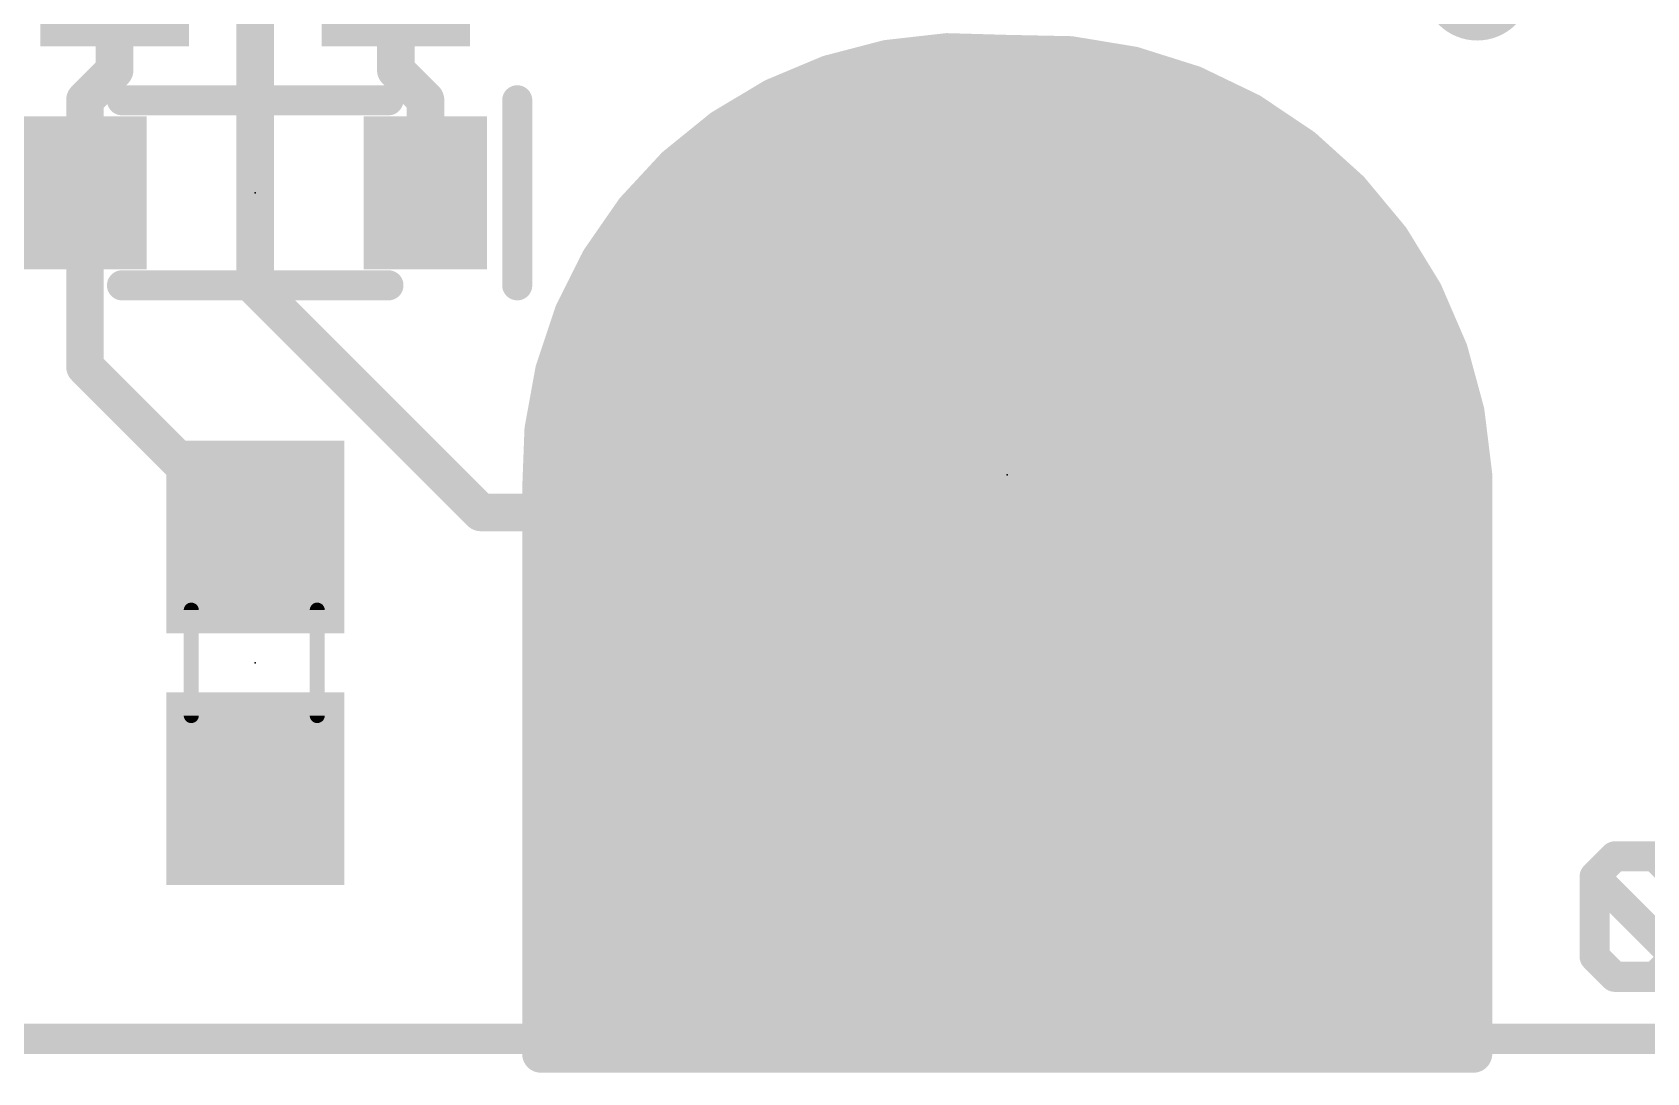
# Model space of a CAD drawing. Extents: x -41 to 98, y -71 to 29.
# Drawn here: x 7.38 to 18.29, y -0.23 to 6.8 of the extents above; entities that cross this region are included whole.
import ezdxf

# ---------------------------------------------------------------- set-up
doc = ezdxf.new("R2010")
doc.units = 0
for name, color, linetype in [('1', 12, 'CONTINUOUS'), ('16', 132, 'CONTINUOUS'), ('17', 110, 'CONTINUOUS'), ('18', 110, 'CONTINUOUS'), ('20', 31, 'CONTINUOUS'), ('21', 41, 'CONTINUOUS'), ('23', 53, 'CONTINUOUS'), ('29', 253, 'CONTINUOUS'), ('51', 53, 'CONTINUOUS')]:
    doc.layers.add(name, color=color, linetype=linetype)

# ---------------------------------------------------------------- blocks, each defined once
blk = doc.blocks.new('RECT')
blk.add_solid([(-0.5, -0.5), (0.5, -0.5), (-0.5, 0.5), (0.5, 0.5)])
blk = doc.blocks.new('ROUNDP')
at = {"const_width": 0.5}
blk.add_lwpolyline([(0, -0.25, 1), (0, 0.25, 1), (0, -0.25)], format="xyb", dxfattribs=at)
blk = doc.blocks.new('ROUNDV')
at = {"const_width": 0.5}
blk.add_lwpolyline([(0, -0.25, 1), (0, 0.25, 1), (0, -0.25)], format="xyb", dxfattribs=at)

msp = doc.modelspace()

# ---------------------------------------------------------------- linework, layer by layer
at = {"layer": '1'}
for points, const_width in [([(8.89, 9.355), (8.89, 5.08)], 0.254), ([(7.94, 6.543), (7.94, 7.255)], 0.254), ([(9.84, 6.543), (9.84, 7.255)], 0.254), ([(7.74, 6.343), (7.94, 6.543)], 0.254), ([(10.04, 6.343), (9.84, 6.543)], 0.254), ([(13.5362, 6.573), (13.1113, 6.4805)], 0.254), ([(13.97, 6.604), (13.5362, 6.573)], 0.254), ([(14.4038, 6.573), (13.97, 6.604)], 0.254), ([(14.8287, 6.4805), (14.4038, 6.573)], 0.254), ([(13.1113, 6.4805), (12.7038, 6.3286)], 0.254), ([(15.2362, 6.3286), (14.8287, 6.4805)], 0.254), ([(7.74, 5.715), (7.74, 6.343)], 0.254), ([(10.04, 5.715), (10.04, 6.343)], 0.254), ([(12.7038, 6.3286), (12.3221, 6.1201)], 0.254), ([(12.7613, 6.35), (15.1787, 6.35)], 0.254), ([(15.6179, 6.1201), (15.2362, 6.3286)], 0.254), ([(12.3221, 6.1201), (11.974, 5.8595)], 0.254), ([(12.2899, 6.096), (15.6501, 6.096)], 0.254), ([(15.966, 5.8595), (15.6179, 6.1201)], 0.254), ([(11.974, 5.8595), (11.6665, 5.552)], 0.254), ([(11.9565, 5.842), (15.9835, 5.842)], 0.254), ([(16.2735, 5.552), (15.966, 5.8595)], 0.254), ([(7.74, 4.54), (7.74, 5.715)], 0.254), ([(11.6665, 5.552), (11.4059, 5.2039)], 0.254), ([(11.7025, 5.588), (16.2375, 5.588)], 0.254), ([(16.5341, 5.2039), (16.2735, 5.552)], 0.254), ([(11.5033, 5.334), (16.4367, 5.334)], 0.254), ([(11.4059, 5.2039), (11.1974, 4.8222)], 0.254), ([(16.7426, 4.8222), (16.5341, 5.2039)], 0.254), ([(8.89, 5.08), (10.414, 3.556)], 0.254), ([(11.3382, 5.08), (16.6018, 5.08)], 0.254), ([(11.1974, 4.8222), (11.0455, 4.4147)], 0.254), ([(11.1995, 4.826), (16.7405, 4.826)], 0.254), ([(16.8945, 4.4147), (16.7426, 4.8222)], 0.254), ([(11.1041, 4.572), (16.8359, 4.572)], 0.254), ([(8.89, 3.39), (7.74, 4.54)], 0.254), ([(11.0455, 4.4147), (10.953, 3.9898)], 0.254), ([(16.987, 3.9898), (16.8945, 4.4147)], 0.254), ([(11.0244, 4.318), (16.9156, 4.318)], 0.254), ([(10.9692, 4.064), (16.9708, 4.064)], 0.254), ([(10.953, 3.9898), (10.922, 3.556)], 0.254), ([(17.018, 3.556), (16.987, 3.9898)], 0.254), ([(10.9402, 3.81), (16.9998, 3.81)], 0.254), ([(10.414, 3.556), (13.97, 3.556)], 0.254), ([(10.922, 3.556), (10.922, 0)], 0.254), ([(10.922, 3.556), (17.018, 3.556)], 0.254), ([(17.018, 0), (17.018, 3.556)], 0.254), ([(10.922, 3.302), (17.018, 3.302)], 0.254), ([(10.922, 3.048), (17.018, 3.048)], 0.254), ([(10.922, 2.794), (17.018, 2.794)], 0.254), ([(10.922, 2.54), (17.018, 2.54)], 0.254), ([(10.922, 2.286), (17.018, 2.286)], 0.254), ([(10.922, 2.032), (17.018, 2.032)], 0.254), ([(10.922, 1.778), (17.018, 1.778)], 0.254), ([(10.922, 1.524), (17.018, 1.524)], 0.254), ([(10.922, 1.27), (17.018, 1.27)], 0.254), ([(10.922, 1.016), (17.018, 1.016)], 0.254), ([(10.922, 0.762), (17.018, 0.762)], 0.254), ([(10.922, 0.508), (17.018, 0.508)], 0.254), ([(10.922, 0.254), (17.018, 0.254)], 0.254), ([(10.922, 0), (17.018, 0)], 0.254), ([(10.922, 0), (17.018, 0)], 0.254), ([(38.1, 0), (0, 0)], 0.2032)]:
    msp.add_lwpolyline(points, dxfattribs=dict(at, const_width=const_width))
at = {"layer": '1', "const_width": 0.127}
for points in [[(7.9849, 6.4981, 1), (7.8951, 6.5879)], [(9.8849, 6.5879, 1), (9.7951, 6.4981)], [(13.5317, 6.6363, 1), (13.5408, 6.5096)], [(13.5497, 6.5109, 1), (13.5227, 6.635)], [(13.9745, 6.6673, 1), (13.9655, 6.5407)], [(13.9745, 6.5407, 1), (13.9655, 6.6673)], [(14.4173, 6.635, 1), (14.3903, 6.5109)], [(14.3992, 6.5096, 1), (14.4083, 6.6363)], [(7.8765, 6.543, 1), (8.0035, 6.543)], [(9.7765, 6.543, 1), (9.9035, 6.543)], [(13.0978, 6.5426, 1), (13.1248, 6.4185)], [(13.1335, 6.421, 1), (13.0891, 6.54)], [(14.8509, 6.54, 1), (14.8065, 6.421)], [(14.8152, 6.4185, 1), (14.8422, 6.5426)], [(7.8035, 6.343, 1), (7.6765, 6.343)], [(7.6951, 6.3879, 1), (7.7849, 6.2981)], [(10.1035, 6.343, 1), (9.9765, 6.343)], [(9.9951, 6.2981, 1), (10.0849, 6.3879)], [(12.6816, 6.3881, 1), (12.726, 6.2691)], [(12.7342, 6.2728, 1), (12.6734, 6.3843)], [(12.7613, 6.4135, 1), (12.7613, 6.2865)], [(15.2666, 6.3843, 1), (15.2058, 6.2728)], [(15.1787, 6.2865, 1), (15.1787, 6.4135)], [(15.214, 6.2691, 1), (15.2584, 6.3881)], [(12.2899, 6.1595, 1), (12.2899, 6.0325)], [(12.2917, 6.1759, 1), (12.3526, 6.0644)], [(12.3602, 6.0693, 1), (12.2841, 6.171)], [(15.6559, 6.171, 1), (15.5798, 6.0693)], [(15.5874, 6.0644, 1), (15.6483, 6.1759)], [(15.6501, 6.0325, 1), (15.6501, 6.1595)], [(11.9565, 5.9055, 1), (11.9565, 5.7785)], [(11.9359, 5.9104, 1), (12.012, 5.8087)], [(12.0189, 5.8146, 1), (11.9291, 5.9044)], [(16.0109, 5.9044, 1), (15.9211, 5.8146)], [(15.928, 5.8087, 1), (16.0041, 5.9104)], [(15.9835, 5.7785, 1), (15.9835, 5.9055)], [(7.8035, 5.715, 1), (7.6765, 5.715)], [(7.6765, 5.715, 1), (7.8035, 5.715)], [(9.9765, 5.715, 1), (10.1035, 5.715)], [(11.7173, 5.514, 1), (11.6156, 5.5901)], [(11.7025, 5.6515, 1), (11.7025, 5.5245)], [(16.3244, 5.5901, 1), (16.2227, 5.514)], [(16.2375, 5.5245, 1), (16.2375, 5.6515)], [(11.6216, 5.5969, 1), (11.7114, 5.5071)], [(16.2286, 5.5071, 1), (16.3184, 5.5969)], [(11.5033, 5.3975, 1), (11.5033, 5.2705)], [(16.4367, 5.2705, 1), (16.4367, 5.3975)], [(11.355, 5.2419, 1), (11.4567, 5.1658)], [(11.4616, 5.1734, 1), (11.3501, 5.2343)], [(16.5899, 5.2343, 1), (16.4784, 5.1734)], [(16.4833, 5.1658, 1), (16.585, 5.2419)], [(8.9349, 5.1249, 1), (8.8451, 5.0351)], [(8.8265, 5.08, 1), (8.9535, 5.08)], [(11.3382, 5.1435, 1), (11.3382, 5.0165)], [(16.6018, 5.0165, 1), (16.6018, 5.1435)], [(11.1417, 4.8526, 1), (11.2532, 4.7918)], [(11.1995, 4.8895, 1), (11.1995, 4.7625)], [(11.2569, 4.8, 1), (11.1379, 4.8444)], [(16.8021, 4.8444, 1), (16.6831, 4.8)], [(16.6868, 4.7918, 1), (16.7983, 4.8526)], [(16.7405, 4.7625, 1), (16.7405, 4.8895)], [(11.1041, 4.6355, 1), (11.1041, 4.5085)], [(16.8359, 4.5085, 1), (16.8359, 4.6355)], [(7.7849, 4.5849, 1), (7.6951, 4.4951)], [(7.6765, 4.54, 1), (7.8035, 4.54)], [(10.986, 4.4369, 1), (11.105, 4.3925)], [(11.1075, 4.4012, 1), (10.9834, 4.4282)], [(16.9566, 4.4282, 1), (16.8325, 4.4012)], [(16.835, 4.3925, 1), (16.954, 4.4369)], [(11.0244, 4.3815, 1), (11.0244, 4.2545)], [(16.9156, 4.2545, 1), (16.9156, 4.3815)], [(10.9692, 4.1275, 1), (10.9692, 4.0005)], [(16.9708, 4.0005, 1), (16.9708, 4.1275)], [(10.891, 4.0033, 1), (11.0151, 3.9763)], [(11.0164, 3.9852, 1), (10.8897, 3.9943)], [(17.0503, 3.9943, 1), (16.9236, 3.9852)], [(16.9249, 3.9763, 1), (17.049, 4.0033)], [(10.9402, 3.8735, 1), (10.9402, 3.7465)], [(16.9998, 3.7465, 1), (16.9998, 3.8735)], [(10.414, 3.6195, 1), (10.414, 3.4925)], [(10.3691, 3.5111, 1), (10.4589, 3.6009)], [(10.9855, 3.556, 1), (10.8585, 3.556)], [(10.922, 3.6195, 1), (10.922, 3.4925)], [(10.8587, 3.5605, 1), (10.9853, 3.5515)], [(13.97, 3.4925, 1), (13.97, 3.6195)], [(17.0815, 3.556, 1), (16.9545, 3.556)], [(16.9547, 3.5515, 1), (17.0813, 3.5605)], [(17.018, 3.4925, 1), (17.018, 3.6195)], [(8.8451, 3.3451, 1), (8.9349, 3.4349)], [(10.922, 3.3655, 1), (10.922, 3.2385)], [(17.018, 3.2385, 1), (17.018, 3.3655)], [(10.922, 3.1115, 1), (10.922, 2.9845)], [(17.018, 2.9845, 1), (17.018, 3.1115)], [(10.922, 2.8575, 1), (10.922, 2.7305)], [(17.018, 2.7305, 1), (17.018, 2.8575)], [(10.922, 2.6035, 1), (10.922, 2.4765)], [(17.018, 2.4765, 1), (17.018, 2.6035)], [(10.922, 2.3495, 1), (10.922, 2.2225)], [(17.018, 2.2225, 1), (17.018, 2.3495)], [(10.922, 2.0955, 1), (10.922, 1.9685)], [(17.018, 1.9685, 1), (17.018, 2.0955)], [(10.922, 1.8415, 1), (10.922, 1.7145)], [(17.018, 1.7145, 1), (17.018, 1.8415)], [(10.922, 1.5875, 1), (10.922, 1.4605)], [(17.018, 1.4605, 1), (17.018, 1.5875)], [(10.922, 1.3335, 1), (10.922, 1.2065)], [(17.018, 1.2065, 1), (17.018, 1.3335)], [(10.922, 1.0795, 1), (10.922, 0.9525)], [(17.018, 0.9525, 1), (17.018, 1.0795)], [(10.922, 0.8255, 1), (10.922, 0.6985)], [(17.018, 0.6985, 1), (17.018, 0.8255)], [(10.922, 0.5715, 1), (10.922, 0.4445)], [(17.018, 0.4445, 1), (17.018, 0.5715)], [(10.922, 0.3175, 1), (10.922, 0.1905)], [(17.018, 0.1905, 1), (17.018, 0.3175)], [(10.922, 0.0635, 1), (10.922, -0.0635)], [(10.922, 0.0635, 1), (10.922, -0.0635)], [(17.018, -0.0635, 1), (17.018, 0.0635)], [(17.018, -0.0635, 1), (17.018, 0.0635)], [(10.8585, 0, 1), (10.9855, 0)], [(16.9545, 0, 1), (17.0815, 0)]]:
    msp.add_lwpolyline(points, format="xyb", dxfattribs=at)
at = {"layer": '16'}
for points, const_width in [([(13.5362, 6.573), (13.1113, 6.4805)], 0.254), ([(13.97, 6.604), (13.5362, 6.573)], 0.254), ([(14.4038, 6.573), (13.97, 6.604)], 0.254), ([(14.8287, 6.4805), (14.4038, 6.573)], 0.254), ([(13.1113, 6.4805), (12.7038, 6.3286)], 0.254), ([(15.2362, 6.3286), (14.8287, 6.4805)], 0.254), ([(12.7038, 6.3286), (12.3221, 6.1201)], 0.254), ([(12.7613, 6.35), (15.1787, 6.35)], 0.254), ([(15.6179, 6.1201), (15.2362, 6.3286)], 0.254), ([(12.3221, 6.1201), (11.974, 5.8595)], 0.254), ([(12.2899, 6.096), (15.6501, 6.096)], 0.254), ([(15.966, 5.8595), (15.6179, 6.1201)], 0.254), ([(11.974, 5.8595), (11.6665, 5.552)], 0.254), ([(11.9565, 5.842), (15.9835, 5.842)], 0.254), ([(16.2735, 5.552), (15.966, 5.8595)], 0.254), ([(11.6665, 5.552), (11.4059, 5.2039)], 0.254), ([(11.7025, 5.588), (16.2375, 5.588)], 0.254), ([(16.5341, 5.2039), (16.2735, 5.552)], 0.254), ([(11.5033, 5.334), (16.4367, 5.334)], 0.254), ([(11.4059, 5.2039), (11.1974, 4.8222)], 0.254), ([(16.7426, 4.8222), (16.5341, 5.2039)], 0.254), ([(11.3382, 5.08), (16.6018, 5.08)], 0.254), ([(11.1974, 4.8222), (11.0455, 4.4147)], 0.254), ([(11.1995, 4.826), (16.7405, 4.826)], 0.254), ([(16.8945, 4.4147), (16.7426, 4.8222)], 0.254), ([(11.1041, 4.572), (16.8359, 4.572)], 0.254), ([(11.0455, 4.4147), (10.953, 3.9898)], 0.254), ([(16.987, 3.9898), (16.8945, 4.4147)], 0.254), ([(11.0244, 4.318), (16.9156, 4.318)], 0.254), ([(10.9692, 4.064), (16.9708, 4.064)], 0.254), ([(10.953, 3.9898), (10.922, 3.556)], 0.254), ([(17.018, 3.556), (16.987, 3.9898)], 0.254), ([(10.9402, 3.81), (16.9998, 3.81)], 0.254), ([(10.922, 3.556), (10.922, 0)], 0.254), ([(10.922, 3.556), (17.018, 3.556)], 0.254), ([(17.018, 0), (17.018, 3.556)], 0.254), ([(10.922, 3.302), (17.018, 3.302)], 0.254), ([(10.922, 3.048), (17.018, 3.048)], 0.254), ([(10.922, 2.794), (17.018, 2.794)], 0.254), ([(10.922, 2.54), (17.018, 2.54)], 0.254), ([(10.922, 2.286), (17.018, 2.286)], 0.254), ([(10.922, 2.032), (17.018, 2.032)], 0.254), ([(10.922, 1.778), (17.018, 1.778)], 0.254), ([(10.922, 1.524), (17.018, 1.524)], 0.254), ([(10.922, 1.27), (17.018, 1.27)], 0.254), ([(18.0739, 1.2326), (17.9383, 1.097)], 0.2032), ([(18.3451, 1.2326), (18.0739, 1.2326)], 0.2032), ([(18.4806, 1.097), (18.3451, 1.2326)], 0.2032), ([(10.922, 1.016), (17.018, 1.016)], 0.254), ([(17.9383, 1.097), (17.9383, 0.5547)], 0.2032), ([(18.4806, 0.5547), (17.9383, 1.097)], 0.2032), ([(10.922, 0.762), (17.018, 0.762)], 0.254), ([(17.9383, 0.5547), (18.0739, 0.4191)], 0.2032), ([(18.3451, 0.4191), (18.4806, 0.5547)], 0.2032), ([(10.922, 0.508), (17.018, 0.508)], 0.254), ([(18.0739, 0.4191), (18.3451, 0.4191)], 0.2032), ([(10.922, 0.254), (17.018, 0.254)], 0.254), ([(10.922, 0), (17.018, 0)], 0.254), ([(10.922, 0), (17.018, 0)], 0.254), ([(0, 0), (38.1, 0)], 0.2032)]:
    msp.add_lwpolyline(points, dxfattribs=dict(at, const_width=const_width))
for points, const_width in [([(13.5317, 6.6363, 1), (13.5408, 6.5096)], 0.127), ([(13.5497, 6.5109, 1), (13.5227, 6.635)], 0.127), ([(13.9745, 6.6673, 1), (13.9655, 6.5407)], 0.127), ([(13.9745, 6.5407, 1), (13.9655, 6.6673)], 0.127), ([(14.4173, 6.635, 1), (14.3903, 6.5109)], 0.127), ([(14.3992, 6.5096, 1), (14.4083, 6.6363)], 0.127), ([(13.0978, 6.5426, 1), (13.1248, 6.4185)], 0.127), ([(13.1335, 6.421, 1), (13.0891, 6.54)], 0.127), ([(14.8509, 6.54, 1), (14.8065, 6.421)], 0.127), ([(14.8152, 6.4185, 1), (14.8422, 6.5426)], 0.127), ([(12.6816, 6.3881, 1), (12.726, 6.2691)], 0.127), ([(12.7342, 6.2728, 1), (12.6734, 6.3843)], 0.127), ([(12.7613, 6.4135, 1), (12.7613, 6.2865)], 0.127), ([(15.2666, 6.3843, 1), (15.2058, 6.2728)], 0.127), ([(15.1787, 6.2865, 1), (15.1787, 6.4135)], 0.127), ([(15.214, 6.2691, 1), (15.2584, 6.3881)], 0.127), ([(12.2899, 6.1595, 1), (12.2899, 6.0325)], 0.127), ([(12.2917, 6.1759, 1), (12.3526, 6.0644)], 0.127), ([(12.3602, 6.0693, 1), (12.2841, 6.171)], 0.127), ([(15.6559, 6.171, 1), (15.5798, 6.0693)], 0.127), ([(15.5874, 6.0644, 1), (15.6483, 6.1759)], 0.127), ([(15.6501, 6.0325, 1), (15.6501, 6.1595)], 0.127), ([(11.9565, 5.9055, 1), (11.9565, 5.7785)], 0.127), ([(11.9359, 5.9104, 1), (12.012, 5.8087)], 0.127), ([(12.0189, 5.8146, 1), (11.9291, 5.9044)], 0.127), ([(16.0109, 5.9044, 1), (15.9211, 5.8146)], 0.127), ([(15.928, 5.8087, 1), (16.0041, 5.9104)], 0.127), ([(15.9835, 5.7785, 1), (15.9835, 5.9055)], 0.127), ([(11.7173, 5.514, 1), (11.6156, 5.5901)], 0.127), ([(11.7025, 5.6515, 1), (11.7025, 5.5245)], 0.127), ([(16.3244, 5.5901, 1), (16.2227, 5.514)], 0.127), ([(16.2375, 5.5245, 1), (16.2375, 5.6515)], 0.127), ([(11.6216, 5.5969, 1), (11.7114, 5.5071)], 0.127), ([(16.2286, 5.5071, 1), (16.3184, 5.5969)], 0.127), ([(11.5033, 5.3975, 1), (11.5033, 5.2705)], 0.127), ([(16.4367, 5.2705, 1), (16.4367, 5.3975)], 0.127), ([(11.355, 5.2419, 1), (11.4567, 5.1658)], 0.127), ([(11.4616, 5.1734, 1), (11.3501, 5.2343)], 0.127), ([(16.5899, 5.2343, 1), (16.4784, 5.1734)], 0.127), ([(16.4833, 5.1658, 1), (16.585, 5.2419)], 0.127), ([(11.3382, 5.1435, 1), (11.3382, 5.0165)], 0.127), ([(16.6018, 5.0165, 1), (16.6018, 5.1435)], 0.127), ([(11.1417, 4.8526, 1), (11.2532, 4.7918)], 0.127), ([(11.1995, 4.8895, 1), (11.1995, 4.7625)], 0.127), ([(11.2569, 4.8, 1), (11.1379, 4.8444)], 0.127), ([(16.8021, 4.8444, 1), (16.6831, 4.8)], 0.127), ([(16.6868, 4.7918, 1), (16.7983, 4.8526)], 0.127), ([(16.7405, 4.7625, 1), (16.7405, 4.8895)], 0.127), ([(11.1041, 4.6355, 1), (11.1041, 4.5085)], 0.127), ([(16.8359, 4.5085, 1), (16.8359, 4.6355)], 0.127), ([(10.986, 4.4369, 1), (11.105, 4.3925)], 0.127), ([(11.1075, 4.4012, 1), (10.9834, 4.4282)], 0.127), ([(16.9566, 4.4282, 1), (16.8325, 4.4012)], 0.127), ([(16.835, 4.3925, 1), (16.954, 4.4369)], 0.127), ([(11.0244, 4.3815, 1), (11.0244, 4.2545)], 0.127), ([(16.9156, 4.2545, 1), (16.9156, 4.3815)], 0.127), ([(10.9692, 4.1275, 1), (10.9692, 4.0005)], 0.127), ([(16.9708, 4.0005, 1), (16.9708, 4.1275)], 0.127), ([(10.891, 4.0033, 1), (11.0151, 3.9763)], 0.127), ([(11.0164, 3.9852, 1), (10.8897, 3.9943)], 0.127), ([(17.0503, 3.9943, 1), (16.9236, 3.9852)], 0.127), ([(16.9249, 3.9763, 1), (17.049, 4.0033)], 0.127), ([(10.9402, 3.8735, 1), (10.9402, 3.7465)], 0.127), ([(16.9998, 3.7465, 1), (16.9998, 3.8735)], 0.127), ([(10.9855, 3.556, 1), (10.8585, 3.556)], 0.127), ([(10.922, 3.6195, 1), (10.922, 3.4925)], 0.127), ([(10.8587, 3.5605, 1), (10.9853, 3.5515)], 0.127), ([(17.0815, 3.556, 1), (16.9545, 3.556)], 0.127), ([(16.9547, 3.5515, 1), (17.0813, 3.5605)], 0.127), ([(17.018, 3.4925, 1), (17.018, 3.6195)], 0.127), ([(10.922, 3.3655, 1), (10.922, 3.2385)], 0.127), ([(17.018, 3.2385, 1), (17.018, 3.3655)], 0.127), ([(10.922, 3.1115, 1), (10.922, 2.9845)], 0.127), ([(17.018, 2.9845, 1), (17.018, 3.1115)], 0.127), ([(10.922, 2.8575, 1), (10.922, 2.7305)], 0.127), ([(17.018, 2.7305, 1), (17.018, 2.8575)], 0.127), ([(10.922, 2.6035, 1), (10.922, 2.4765)], 0.127), ([(17.018, 2.4765, 1), (17.018, 2.6035)], 0.127), ([(10.922, 2.3495, 1), (10.922, 2.2225)], 0.127), ([(17.018, 2.2225, 1), (17.018, 2.3495)], 0.127), ([(10.922, 2.0955, 1), (10.922, 1.9685)], 0.127), ([(17.018, 1.9685, 1), (17.018, 2.0955)], 0.127), ([(10.922, 1.8415, 1), (10.922, 1.7145)], 0.127), ([(17.018, 1.7145, 1), (17.018, 1.8415)], 0.127), ([(10.922, 1.5875, 1), (10.922, 1.4605)], 0.127), ([(17.018, 1.4605, 1), (17.018, 1.5875)], 0.127), ([(10.922, 1.3335, 1), (10.922, 1.2065)], 0.127), ([(17.018, 1.2065, 1), (17.018, 1.3335)], 0.127), ([(18.0739, 1.2834, 1), (18.0739, 1.1818)], 0.1016), ([(18.1098, 1.1967, 1), (18.038, 1.2685)], 0.1016), ([(18.381, 1.2685, 1), (18.3091, 1.1967)], 0.1016), ([(10.922, 1.0795, 1), (10.922, 0.9525)], 0.127), ([(17.018, 0.9525, 1), (17.018, 1.0795)], 0.127), ([(17.9891, 1.097, 1), (17.8875, 1.097)], 0.1016), ([(17.9742, 1.1329, 1), (17.9024, 1.0611)], 0.1016), ([(17.9024, 1.1329, 1), (17.9742, 1.0611)], 0.1016), ([(10.922, 0.8255, 1), (10.922, 0.6985)], 0.127), ([(17.018, 0.6985, 1), (17.018, 0.8255)], 0.127), ([(17.9742, 0.5906, 1), (17.9024, 0.5188)], 0.1016), ([(10.922, 0.5715, 1), (10.922, 0.4445)], 0.127), ([(17.018, 0.4445, 1), (17.018, 0.5715)], 0.127), ([(17.8875, 0.5547, 1), (17.9891, 0.5547)], 0.1016), ([(18.0739, 0.4699, 1), (18.0739, 0.3683)], 0.1016), ([(18.038, 0.3832, 1), (18.1098, 0.455)], 0.1016), ([(18.3091, 0.455, 1), (18.381, 0.3832)], 0.1016), ([(10.922, 0.3175, 1), (10.922, 0.1905)], 0.127), ([(17.018, 0.1905, 1), (17.018, 0.3175)], 0.127), ([(10.922, 0.0635, 1), (10.922, -0.0635)], 0.127), ([(10.922, 0.0635, 1), (10.922, -0.0635)], 0.127), ([(17.018, -0.0635, 1), (17.018, 0.0635)], 0.127), ([(17.018, -0.0635, 1), (17.018, 0.0635)], 0.127), ([(10.8585, 0, 1), (10.9855, 0)], 0.127), ([(16.9545, 0, 1), (17.0815, 0)], 0.127)]:
    msp.add_lwpolyline(points, format="xyb", dxfattribs=dict(at, const_width=const_width))
at = {"layer": '20', "const_width": 0.2032}
msp.add_lwpolyline([(0, 0), (38.1, 0)], dxfattribs=at)
at = {"layer": '21', "const_width": 0.2032}
for points in [[(9.79, 6.34), (7.99, 6.34)], [(10.66, 5.09), (10.66, 6.34)], [(9.79, 5.09), (7.99, 5.09)]]:
    msp.add_lwpolyline(points, dxfattribs=at)
at = {"layer": '21', "const_width": 0.1016}
for points in [[(7.99, 6.3908, 1), (7.99, 6.2892)], [(9.79, 6.2892, 1), (9.79, 6.3908)], [(10.7108, 6.34, 1), (10.6092, 6.34)], [(7.99, 5.1408, 1), (7.99, 5.0392)], [(9.79, 5.0392, 1), (9.79, 5.1408)], [(10.6092, 5.09, 1), (10.7108, 5.09)]]:
    msp.add_lwpolyline(points, format="xyb", dxfattribs=at)
at = {"layer": '23'}
for p in [(8.89, 5.715), (13.97, 3.81), (8.89, 2.54)]:
    msp.add_point(p, dxfattribs=at)
at = {"layer": '29', "const_width": 0.254}
for points in [[(13.1597, 6.6207), (13.5636, 6.6665)], [(13.5636, 6.6665), (13.97, 6.6548)], [(13.97, 6.6548), (14.3981, 6.646)], [(14.3981, 6.646), (14.8206, 6.5763)], [(12.7663, 6.5181), (13.1597, 6.6207)], [(13.0958, 6.604), (14.6527, 6.604)], [(14.8206, 6.5763), (15.2289, 6.4473)], [(12.3914, 6.3609), (12.7663, 6.5181)], [(15.2289, 6.4473), (15.6146, 6.2614)], [(12.0425, 6.1522), (12.3914, 6.3609)], [(12.3733, 6.35), (15.4307, 6.35)], [(15.6146, 6.2614), (15.97, 6.0225)], [(11.7267, 5.8962), (12.0425, 6.1522)], [(11.9732, 6.096), (15.8607, 6.096)], [(15.97, 6.0225), (16.2877, 5.7355)], [(11.4503, 5.5981), (11.7267, 5.8962)], [(11.6765, 5.842), (16.1698, 5.842)], [(16.2877, 5.7355), (16.5614, 5.4062)], [(11.2188, 5.2639), (11.4503, 5.5981)], [(11.4433, 5.588), (16.4103, 5.588)], [(11.2674, 5.334), (16.6057, 5.334)], [(16.5614, 5.4062), (16.7854, 5.0413)], [(11.037, 4.9003), (11.2188, 5.2639)], [(11.1268, 5.08), (16.7617, 5.08)], [(16.7854, 5.0413), (16.9553, 4.6482)], [(10.9084, 4.5146), (11.037, 4.9003)], [(11.0122, 4.826), (16.8785, 4.826)], [(10.9275, 4.572), (16.9759, 4.572)], [(16.9553, 4.6482), (17.0674, 4.235)], [(10.8357, 4.1146), (10.9084, 4.5146)], [(10.8727, 4.318), (17.0449, 4.318)], [(17.0674, 4.235), (17.1196, 3.81)], [(10.8204, 3.7084), (10.8357, 4.1146)], [(10.8338, 4.064), (17.0884, 4.064)], [(10.8242, 3.81), (17.1196, 3.81)], [(17.1196, 3.81), (17.1196, -0.1016)], [(10.8204, -0.1016), (10.8204, 3.7084)], [(10.8204, 3.556), (17.1196, 3.556)], [(10.8204, 3.302), (17.1196, 3.302)], [(10.8204, 3.048), (17.1196, 3.048)], [(10.8204, 2.794), (17.1196, 2.794)], [(10.8204, 2.54), (17.1196, 2.54)], [(10.8204, 2.286), (17.1196, 2.286)], [(10.8204, 2.032), (17.1196, 2.032)], [(10.8204, 1.778), (17.1196, 1.778)], [(10.8204, 1.524), (17.1196, 1.524)], [(10.8204, 1.27), (17.1196, 1.27)], [(10.8204, 1.016), (17.1196, 1.016)], [(10.8204, 0.762), (17.1196, 0.762)], [(10.8204, 0.508), (17.1196, 0.508)], [(10.8204, 0.254), (17.1196, 0.254)], [(10.8204, 0), (17.1196, 0)], [(17.1196, -0.1016), (10.8204, -0.1016)]]:
    msp.add_lwpolyline(points, dxfattribs=at)
at = {"layer": '29', "const_width": 0.127}
for points in [[(13.5655, 6.73, 1), (13.5618, 6.6031)], [(13.5708, 6.6034, 1), (13.5565, 6.7296)], [(13.9713, 6.7183, 1), (13.9687, 6.5913)], [(13.9682, 6.5913, 1), (13.9718, 6.7183)], [(14.4084, 6.7086, 1), (14.3878, 6.5833)], [(14.3968, 6.5825, 1), (14.3994, 6.7095)], [(13.0958, 6.6675, 1), (13.0958, 6.5405)], [(13.1525, 6.6838, 1), (13.1669, 6.5576)], [(13.1757, 6.5592, 1), (13.1437, 6.6821)], [(14.6527, 6.5405, 1), (14.6527, 6.6675)], [(14.8397, 6.6369, 1), (14.8014, 6.5158)], [(14.8103, 6.5137, 1), (14.8309, 6.639)], [(12.7503, 6.5795, 1), (12.7823, 6.4566)], [(12.7909, 6.4595, 1), (12.7418, 6.5766)], [(15.2564, 6.5045, 1), (15.2013, 6.3901)], [(15.2097, 6.3867, 1), (15.248, 6.5078)], [(12.3733, 6.4135, 1), (12.3733, 6.2865)], [(12.3669, 6.4194, 1), (12.416, 6.3023)], [(12.424, 6.3064, 1), (12.3588, 6.4154)], [(15.4307, 6.2865, 1), (15.4307, 6.4135)], [(15.65, 6.3141, 1), (15.5792, 6.2087)], [(15.587, 6.2042, 1), (15.6422, 6.3186)], [(11.9732, 6.1595, 1), (11.9732, 6.0325)], [(12.0099, 6.2067, 1), (12.0751, 6.0977)], [(12.0825, 6.1028, 1), (12.0026, 6.2015)], [(15.8607, 6.0325, 1), (15.8607, 6.1595)], [(16.0125, 6.0697, 1), (15.9274, 5.9754)], [(15.9345, 5.9698, 1), (16.0054, 6.0752)], [(11.6867, 5.9455, 1), (11.7667, 5.8469)], [(11.7733, 5.853, 1), (11.6801, 5.9394)], [(11.6765, 5.9055, 1), (11.6765, 5.7785)], [(16.1698, 5.7785, 1), (16.1698, 5.9055)], [(16.3366, 5.7761, 1), (16.2389, 5.6949)], [(16.2452, 5.6884, 1), (16.3303, 5.7826)], [(11.4433, 5.6515, 1), (11.4433, 5.5245)], [(11.4037, 5.6413, 1), (11.4968, 5.5549)], [(11.5025, 5.562, 1), (11.3981, 5.6343)], [(16.4103, 5.5245, 1), (16.4103, 5.6515)], [(11.2674, 5.3975, 1), (11.2674, 5.2705)], [(16.6155, 5.4394, 1), (16.5073, 5.373)], [(16.5126, 5.3656, 1), (16.6102, 5.4468)], [(16.6057, 5.2705, 1), (16.6057, 5.3975)], [(11.1666, 5.3001, 1), (11.271, 5.2277)], [(11.2756, 5.2355, 1), (11.162, 5.2923)], [(11.1268, 5.1435, 1), (11.1268, 5.0165)], [(16.8437, 5.0665, 1), (16.7271, 5.0161)], [(16.7313, 5.0081, 1), (16.8396, 5.0745)], [(16.7617, 5.0165, 1), (16.7617, 5.1435)], [(11.0972, 4.8802, 1), (10.9767, 4.9204)], [(11.0122, 4.8895, 1), (11.0122, 4.7625)], [(10.9802, 4.9287, 1), (11.0938, 4.8719)], [(16.8785, 4.7625, 1), (16.8785, 4.8895)], [(10.9275, 4.6355, 1), (10.9275, 4.5085)], [(17.0165, 4.6649, 1), (16.894, 4.6316)], [(16.897, 4.6231, 1), (17.0135, 4.6734)], [(16.9759, 4.5085, 1), (16.9759, 4.6355)], [(10.8482, 4.5347, 1), (10.9687, 4.4945)], [(10.9709, 4.5033, 1), (10.8459, 4.526)], [(10.8727, 4.3815, 1), (10.8727, 4.2545)], [(17.0449, 4.2545, 1), (17.0449, 4.3815)], [(17.1304, 4.2427, 1), (17.0044, 4.2273)], [(17.0061, 4.2184, 1), (17.1287, 4.2516)], [(10.8338, 4.1275, 1), (10.8338, 4.0005)], [(10.8992, 4.1122, 1), (10.7723, 4.117)], [(10.7733, 4.126, 1), (10.8982, 4.1033)], [(17.0884, 4.0005, 1), (17.0884, 4.1275)], [(10.8242, 3.8735, 1), (10.8242, 3.7465)], [(17.1831, 3.81, 1), (17.0561, 3.81)], [(17.1196, 3.7465, 1), (17.1196, 3.8735)], [(10.8839, 3.7084, 1), (10.7569, 3.7084)], [(17.0566, 3.8023, 1), (17.1826, 3.8177)], [(10.7569, 3.7108, 1), (10.8839, 3.706)], [(10.8204, 3.6195, 1), (10.8204, 3.4925)], [(17.1196, 3.4925, 1), (17.1196, 3.6195)], [(10.8204, 3.3655, 1), (10.8204, 3.2385)], [(17.1196, 3.2385, 1), (17.1196, 3.3655)], [(10.8204, 3.1115, 1), (10.8204, 2.9845)], [(17.1196, 2.9845, 1), (17.1196, 3.1115)], [(10.8204, 2.8575, 1), (10.8204, 2.7305)], [(17.1196, 2.7305, 1), (17.1196, 2.8575)], [(10.8204, 2.6035, 1), (10.8204, 2.4765)], [(17.1196, 2.4765, 1), (17.1196, 2.6035)], [(10.8204, 2.3495, 1), (10.8204, 2.2225)], [(17.1196, 2.2225, 1), (17.1196, 2.3495)], [(10.8204, 2.0955, 1), (10.8204, 1.9685)], [(17.1196, 1.9685, 1), (17.1196, 2.0955)], [(10.8204, 1.8415, 1), (10.8204, 1.7145)], [(17.1196, 1.7145, 1), (17.1196, 1.8415)], [(10.8204, 1.5875, 1), (10.8204, 1.4605)], [(17.1196, 1.4605, 1), (17.1196, 1.5875)], [(10.8204, 1.3335, 1), (10.8204, 1.2065)], [(17.1196, 1.2065, 1), (17.1196, 1.3335)], [(10.8204, 1.0795, 1), (10.8204, 0.9525)], [(17.1196, 0.9525, 1), (17.1196, 1.0795)], [(10.8204, 0.8255, 1), (10.8204, 0.6985)], [(17.1196, 0.6985, 1), (17.1196, 0.8255)], [(10.8204, 0.5715, 1), (10.8204, 0.4445)], [(17.1196, 0.4445, 1), (17.1196, 0.5715)], [(10.8204, 0.3175, 1), (10.8204, 0.1905)], [(17.1196, 0.1905, 1), (17.1196, 0.3175)], [(10.8204, 0.0635, 1), (10.8204, -0.0635)], [(17.1196, -0.0635, 1), (17.1196, 0.0635)], [(10.8204, -0.0381, 1), (10.8204, -0.1651)], [(17.1196, -0.1651, 1), (17.1196, -0.0381)], [(10.7569, -0.1016, 1), (10.8839, -0.1016)], [(17.0561, -0.1016, 1), (17.1831, -0.1016)]]:
    msp.add_lwpolyline(points, format="xyb", dxfattribs=at)
at = {"layer": '51', "const_width": 0.1016}
for points in [[(8.458, 2.184), (8.458, 2.896)], [(9.309, 2.184), (9.309, 2.896)]]:
    msp.add_lwpolyline(points, dxfattribs=at)
at = {"layer": '51', "const_width": 0.0508}
for points in [[(8.4834, 2.896, 1), (8.4326, 2.896)], [(9.3344, 2.896, 1), (9.2836, 2.896)], [(8.4326, 2.184, 1), (8.4834, 2.184)], [(9.2836, 2.184, 1), (9.3344, 2.184)]]:
    msp.add_lwpolyline(points, format="xyb", dxfattribs=at)

# ---------------------------------------------------------------- block references
at = {"layer": '1', "xscale": 0.63, "yscale": 0.83, "rotation": 180}
for p in [(7.74, 5.715), (10.04, 5.715)]:
    msp.add_blockref('RECT', p, dxfattribs=at)
at = {"layer": '1', "xscale": 1.1, "rotation": 90}
for p in [(8.89, 3.39), (8.89, 1.69)]:
    msp.add_blockref('RECT', p, dxfattribs=at)
at = {"layer": '17', "xscale": 5.08, "yscale": 5.08}
msp.add_blockref('ROUNDP', (13.97, 3.556), dxfattribs=at)
msp.add_blockref('ROUNDP', (13.97, 3.556), dxfattribs=at)
at = {"layer": '18', "xscale": 0.7366, "yscale": 0.7366}
msp.add_blockref('ROUNDV', (17.145, 7.112), dxfattribs=at)
msp.add_blockref('ROUNDV', (17.145, 7.112), dxfattribs=at)
at = {"layer": '29'}
for name, p, xscale, yscale in [('RECT', (7.94, 7.255), 1.0032, 1.1032), ('RECT', (9.84, 7.255), 1.0032, 1.1032), ('ROUNDP', (13.97, 3.556), 5.2832, 5.2832)]:
    msp.add_blockref(name, p, dxfattribs=dict(at, xscale=xscale, yscale=yscale))
for p, xscale, yscale, rotation in [((7.74, 5.715), 0.8332, 1.0332, 180), ((10.04, 5.715), 0.8332, 1.0332, 180), ((8.89, 3.39), 1.3032, 1.2032, 90), ((8.89, 1.69), 1.3032, 1.2032, 90)]:
    msp.add_blockref('RECT', p, dxfattribs=dict(at, xscale=xscale, yscale=yscale, rotation=rotation))
at = {"layer": '51', "xscale": 0.5001, "yscale": 0.95, "rotation": 90}
for p in [(8.8849, 3.1202), (8.8849, 1.9519)]:
    msp.add_blockref('RECT', p, dxfattribs=at)

doc.saveas('drawing.dxf')
